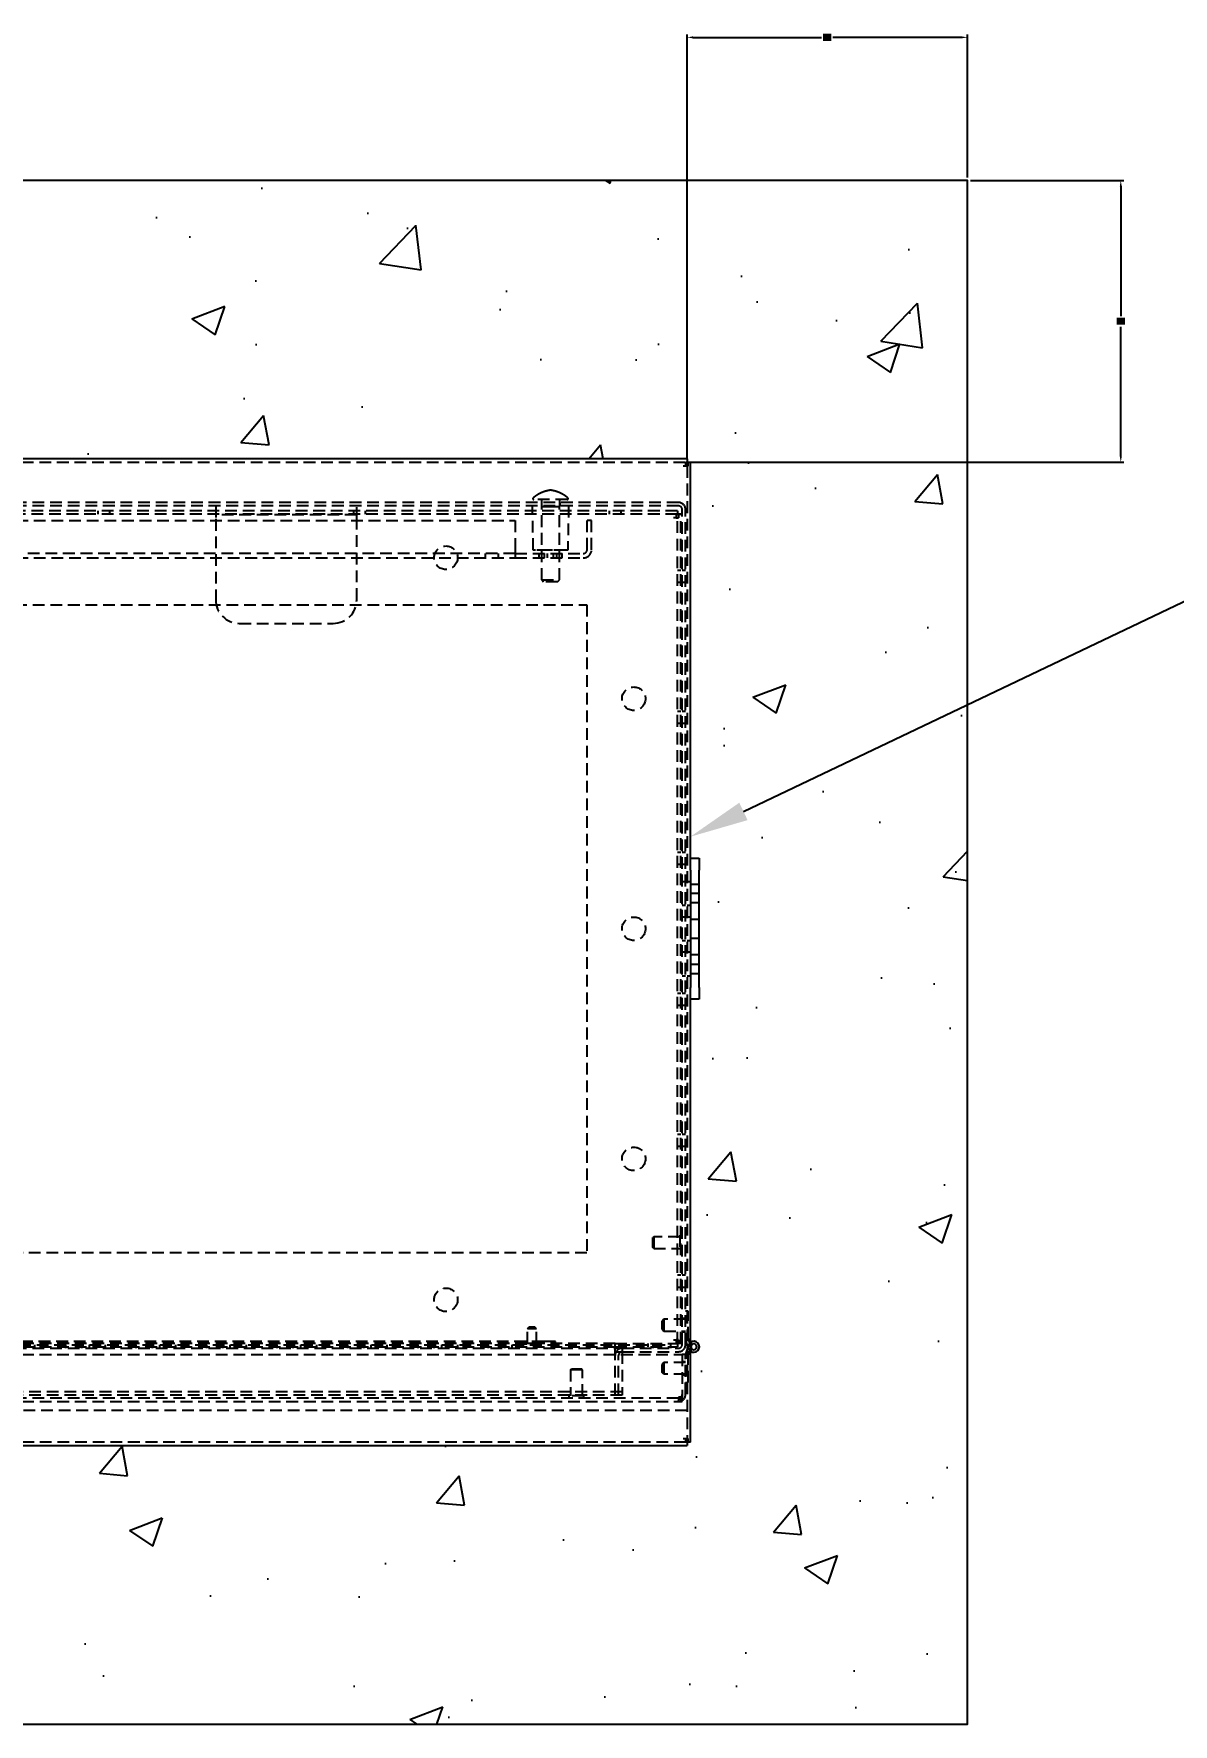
# Model space of a CAD drawing. Header units: feet. Extents: x -208 to 2089, y -974 to 342.
# Drawn here: x 1090.43 to 1114.68, y 208.56 to 244.53 of the extents above; entities that cross this region are included whole.
import ezdxf
from ezdxf import colors
from ezdxf.entities.mleader import LeaderData, LeaderLine
from ezdxf.math import Vec2, Vec3

# ---------------------------------------------------------------- set-up
doc = ezdxf.new("R2010")
doc.units = ezdxf.units.FT
doc.header["$MEASUREMENT"] = 0
doc.linetypes.add('HIDDEN', pattern=[0.375, 0.25, -0.125])
doc.layers.get('Defpoints').update_dxf_attribs({"color": 5})
for name, color, linetype in [('CONC-HATCH', 253, 'Continuous'), ('E-DETL', 7, 'Continuous'), ('E-EQPM-ENCL', 8, 'Continuous'), ('G-ANNO-TEXT', 1, 'Continuous')]:
    doc.layers.add(name, color=color, linetype=linetype)
doc.styles.add('NEI-A', font='arial.ttf', dxfattribs={"height": 0.1})
doc.dimstyles.new('NEI-A', dxfattribs={"dimtxt": 0.1, "dimasz": 0.125, "dimexe": 0.0625, "dimexo": 0.0625, "dimgap": 0.0625, "dimtad": 0, "dimtih": 1, "dimtoh": 1, "dimdec": 4, "dimzin": 3, "dimdsep": 46, "dimlunit": 4, "dimtxsty": 'NEI-A', "dimcen": 0, "dimclrt": 256, "dimadec": 0, "dimazin": 0, "dimtfac": 0.75, "dimtdec": 4, "dimtofl": 0, "dimtmove": 0, "dimatfit": 3, "dimfxl": 1, "dimtfill": 2, "dimtfillclr": 256, "dimfrac": 1, "dimtolj": 1, "dimtzin": 0, "dimarcsym": 0})

# ---------------------------------------------------------------- blocks, each defined once
blk = doc.blocks.new('*D25')
at = {"layer": 'Defpoints', "color": 0, "transparency": 16777216}
for p in [(1110.301, 244.459), (1110.301, 241.416), (1104.332, 235.416)]:
    blk.add_point(p, dxfattribs=at)
at = {"layer": 'G-ANNO-TEXT', "color": 0, "lineweight": -2, "transparency": 16777216}
for p, q in [((1104.332, 235.478), (1104.332, 244.521)), ((1104.457, 244.459), (1107.197, 244.459)), ((1110.176, 244.459), (1107.437, 244.459)), ((1110.301, 241.478), (1110.301, 244.521))]:
    blk.add_line(p, q, dxfattribs=at)
at = {"layer": 'G-ANNO-TEXT', "color": 0, "transparency": 16777216}
for points in [[(1104.457, 244.48), (1104.457, 244.438), (1104.332, 244.459)], [(1110.176, 244.48), (1110.176, 244.438), (1110.301, 244.459)]]:
    blk.add_solid(points, dxfattribs=at)
at = {"layer": 'G-ANNO-TEXT', "transparency": 16777216, "insert": (1107.317, 244.459), "char_height": 0.1, "attachment_point": 5, "style": 'NEI-A', "bg_fill": 1, "box_fill_scale": 1.25, "bg_fill_color": 256, "bg_fill_transparency": 0}
blk.add_mtext('\\A1;6"', dxfattribs=at)
blk = doc.blocks.new('*D27')
at = {"layer": 'Defpoints', "color": 0, "transparency": 16777216}
for p in [(1110.301, 241.416), (1113.565, 241.416), (1104.332, 235.416)]:
    blk.add_point(p, dxfattribs=at)
at = {"layer": 'G-ANNO-TEXT', "color": 0, "lineweight": -2, "transparency": 16777216}
for p, q in [((1110.364, 241.416), (1113.627, 241.416)), ((1113.565, 241.291), (1113.565, 238.529)), ((1113.565, 235.541), (1113.565, 238.302)), ((1104.395, 235.416), (1113.627, 235.416))]:
    blk.add_line(p, q, dxfattribs=at)
at = {"layer": 'G-ANNO-TEXT', "color": 0, "transparency": 16777216}
for points in [[(1113.544, 241.291), (1113.586, 241.291), (1113.565, 241.416)], [(1113.544, 235.541), (1113.586, 235.541), (1113.565, 235.416)]]:
    blk.add_solid(points, dxfattribs=at)
at = {"layer": 'G-ANNO-TEXT', "transparency": 16777216, "insert": (1113.565, 238.416), "char_height": 0.1, "attachment_point": 5, "style": 'NEI-A', "bg_fill": 1, "box_fill_scale": 1.25, "bg_fill_color": 256, "bg_fill_transparency": 0}
blk.add_mtext('\\A1;6"', dxfattribs=at)

msp = doc.modelspace()

# ---------------------------------------------------------------- linework, layer by layer
at = {"layer": 'E-EQPM-ENCL', "linetype": 'Continuous'}
for p, q in [((1104.33236, 235.48793), (1052.26986, 235.48793)), ((1104.33236, 235.33593), (1104.25236, 235.33593)), ((1104.33235, 235.41593), (1104.35607, 235.41593)), ((1104.33236, 235.48793), (1104.33236, 235.33593)), ((1104.33236, 235.33593), (1104.35607, 235.33593)), ((1104.35607, 235.41593), (1104.40436, 235.41593)), ((1104.35607, 235.33593), (1104.35607, 235.41593)), ((1104.40436, 226.98793), (1104.59186, 226.98793)), ((1104.417, 216.61172), (1104.40436, 216.57302)), ((1104.41066, 216.5923), (1104.417, 216.57289)), ((1104.43652, 216.54419), (1104.40436, 216.50744)), ((1052.26986, 214.48793), (1104.33236, 214.48793)), ((1104.25236, 214.63993), (1104.33236, 214.63993)), ((1104.35607, 214.55993), (1104.33235, 214.55993)), ((1104.33236, 214.63993), (1104.33236, 214.48793)), ((1104.35607, 214.63993), (1104.33236, 214.63993)), ((1104.35607, 214.55993), (1104.35607, 214.63993)), ((1104.40436, 214.55993), (1104.35607, 214.55993))]:
    msp.add_line(p, q, dxfattribs=at)
at = {"layer": 'E-EQPM-ENCL', "linetype": 'HIDDEN'}
for p, q in [((1052.29527, 235.41593), (1104.30695, 235.41593)), ((1104.30694, 235.33593), (1104.30694, 235.41593)), ((1104.30695, 235.41593), (1104.33235, 235.41593)), ((1104.14941, 234.55993), (1077.80141, 234.55993)), ((1101.78201, 234.62193), (1101.0708, 234.62193)), ((1101.23091, 234.55993), (1101.23091, 234.48793)), ((1101.23891, 234.46593), (1101.23891, 234.62193)), ((1101.61391, 234.62193), (1101.61391, 234.46593)), ((1101.62191, 234.55993), (1101.62191, 234.48793)), ((1104.12616, 234.38468), (1052.47666, 234.38468)), ((1104.12616, 234.31268), (1052.47666, 234.31268)), ((1104.14941, 234.48793), (1077.80141, 234.48793)), ((1091.78752, 234.38468), (1091.78752, 234.31268)), ((1092.03752, 234.38468), (1092.03752, 234.31268)), ((1094.30141, 234.48793), (1094.30141, 234.21043)), ((1097.30141, 234.30043), (1094.30141, 234.30043)), ((1094.30141, 234.21043), (1094.30141, 232.48793)), ((1097.23196, 234.38468), (1097.23196, 234.31268)), ((1097.30141, 234.21043), (1097.30141, 234.48793)), ((1097.30141, 232.48793), (1097.30141, 234.21043)), ((1097.48197, 234.38468), (1097.48197, 234.31268)), ((1101.05891, 233.54793), (1101.0425, 234.48793)), ((1101.2389, 232.91194), (1101.23891, 234.46593)), ((1101.27891, 234.46593), (1101.23891, 234.46593)), ((1101.42641, 234.46593), (1101.27891, 234.46593)), ((1101.57391, 234.46593), (1101.42641, 234.46593)), ((1101.61391, 234.46593), (1101.57391, 234.46593)), ((1101.6139, 232.91194), (1101.61391, 234.46593)), ((1101.81031, 234.48793), (1101.79391, 233.54793)), ((1102.67641, 234.38468), (1102.67641, 234.31268)), ((1102.9264, 234.38468), (1102.9264, 234.31268)), ((1104.10074, 234.23268), (1104.04616, 234.23268)), ((1104.10074, 234.31268), (1104.10074, 234.23268)), ((1104.10074, 234.23268), (1104.12082, 234.23268)), ((1104.12082, 234.23268), (1104.12616, 234.23268)), ((1104.12616, 234.38468), (1104.12616, 234.31268)), ((1104.19816, 234.31268), (1104.12616, 234.31268)), ((1104.12616, 234.23268), (1104.14987, 234.23268)), ((1104.14987, 234.31268), (1104.14987, 234.23268)), ((1055.92941, 234.17893), (1100.67341, 234.17893)), ((1100.67341, 234.17893), (1100.67341, 233.55593)), ((1102.30141, 234.17893), (1102.20441, 234.17893)), ((1102.20441, 233.55593), (1102.20441, 234.17893)), ((1102.30141, 233.55593), (1102.30141, 234.17893)), ((1100.67341, 233.47593), (1055.92941, 233.47593)), ((1100.0359, 233.47593), (1100.0359, 233.37893)), ((1100.31691, 233.37893), (1100.31691, 233.47593)), ((1100.67341, 233.55593), (1100.67341, 233.37893)), ((1100.67341, 233.47593), (1102.12441, 233.47593)), ((1101.10391, 233.54793), (1101.05891, 233.54793)), ((1101.38141, 233.54793), (1101.10391, 233.54793)), ((1101.1764, 233.47593), (1101.1764, 233.37893)), ((1101.30141, 233.37893), (1101.30141, 233.47593)), ((1101.36141, 233.37893), (1101.36141, 233.47593)), ((1101.47141, 233.54793), (1101.38141, 233.54793)), ((1101.74891, 233.54793), (1101.47141, 233.54793)), ((1101.49141, 233.37893), (1101.49141, 233.47593)), ((1101.55141, 233.47593), (1101.55141, 233.37893)), ((1101.6764, 233.37893), (1101.6764, 233.47593)), ((1101.79391, 233.54793), (1101.74891, 233.54793)), ((1055.92941, 233.37893), (1100.67341, 233.37893)), ((1100.67341, 233.37893), (1102.12441, 233.37893)), ((1101.2389, 232.91194), (1101.6139, 232.91194)), ((1101.2389, 232.91194), (1101.2789, 232.87192)), ((1101.57391, 232.87193), (1101.27891, 232.87193)), ((1101.5739, 232.87192), (1101.6139, 232.91194)), ((1104.19815, 233.11293), (1104.12615, 233.11293)), ((1104.12615, 232.86293), (1104.19815, 232.86293)), ((1054.40466, 232.38468), (1102.19816, 232.38468)), ((1094.80141, 231.98793), (1096.80141, 231.98793)), ((1104.19815, 230.11293), (1104.12615, 230.11293)), ((1104.12615, 229.86294), (1104.19815, 229.86294)), ((1104.19815, 227.11293), (1104.12615, 227.11293)), ((1104.30141, 227.11293), (1104.2294, 227.11293)), ((1104.12615, 226.86294), (1104.19815, 226.86294)), ((1104.2294, 226.86294), (1104.30141, 226.86294)), ((1103.6244, 218.93494), (1103.60441, 218.91493)), ((1103.60441, 218.70493), (1103.60441, 218.91493)), ((1103.6244, 218.93494), (1103.6244, 218.68493)), ((1104.1794, 218.93494), (1103.6244, 218.93494)), ((1104.2294, 218.96619), (1104.1794, 218.96619)), ((1104.17941, 218.96618), (1104.17941, 218.65368)), ((1102.19816, 218.59118), (1054.40466, 218.59118)), ((1103.6244, 218.68493), (1103.60441, 218.70494)), ((1103.6244, 218.68493), (1104.1794, 218.68493)), ((1104.2294, 218.65368), (1104.1794, 218.65368)), ((1104.19815, 218.11294), (1104.12615, 218.11294)), ((1104.30141, 218.11294), (1104.2294, 218.11294)), ((1104.12615, 217.86293), (1104.19815, 217.86293)), ((1104.2294, 217.86293), (1104.30141, 217.86293)), ((1104.35641, 217.3523), (1104.30141, 217.3523)), ((1104.35641, 216.76752), (1104.35641, 217.3523)), ((1100.93558, 216.97694), (1100.96557, 217.00693)), ((1100.93558, 216.66193), (1100.93558, 216.97694)), ((1101.12557, 216.97694), (1100.93558, 216.97694)), ((1101.09557, 217.00693), (1100.96557, 217.00693)), ((1101.12557, 216.97694), (1101.09557, 217.00693)), ((1101.12557, 216.66193), (1101.12557, 216.97694)), ((1103.8414, 217.1773), (1103.8014, 217.1373)), ((1103.8014, 216.9673), (1103.8414, 216.9273)), ((1103.80141, 216.9673), (1103.80141, 217.1373)), ((1103.8414, 217.1773), (1103.8414, 216.9273)), ((1104.30141, 217.1773), (1103.8414, 217.1773)), ((1104.30141, 217.1928), (1104.2294, 217.1928)), ((1052.61391, 216.63193), (1103.98891, 216.63193)), ((1102.80173, 216.66318), (1053.80141, 216.66318)), ((1053.80142, 216.59118), (1102.80172, 216.59118)), ((1101.28057, 216.70393), (1079.28057, 216.70393)), ((1090.45157, 216.55993), (1090.45157, 216.63193)), ((1090.60957, 216.55993), (1090.60957, 216.63193)), ((1090.95157, 216.55993), (1090.95157, 216.63193)), ((1091.10957, 216.55993), (1091.10957, 216.63193)), ((1091.45157, 216.55993), (1091.45157, 216.63193)), ((1091.60957, 216.55993), (1091.60957, 216.63193)), ((1091.95157, 216.55993), (1091.95157, 216.63193)), ((1092.10957, 216.55993), (1092.10957, 216.63193)), ((1092.45157, 216.55993), (1092.45157, 216.63193)), ((1092.60957, 216.55993), (1092.60957, 216.63193)), ((1092.95157, 216.55993), (1092.95157, 216.63193)), ((1093.10957, 216.55993), (1093.10957, 216.63193)), ((1093.45157, 216.55993), (1093.45157, 216.63193)), ((1093.60957, 216.55993), (1093.60957, 216.63193)), ((1093.95157, 216.55993), (1093.95157, 216.63193)), ((1094.10957, 216.55993), (1094.10957, 216.63193)), ((1094.45157, 216.55993), (1094.45157, 216.63193)), ((1094.60957, 216.55993), (1094.60957, 216.63193)), ((1094.95157, 216.55993), (1094.95157, 216.63193)), ((1095.10957, 216.55993), (1095.10957, 216.63193)), ((1095.45157, 216.55993), (1095.45157, 216.63193)), ((1095.60957, 216.55993), (1095.60957, 216.63193)), ((1095.95157, 216.55993), (1095.95157, 216.63193)), ((1096.10957, 216.55993), (1096.10957, 216.63193)), ((1096.45157, 216.55993), (1096.45157, 216.63193)), ((1096.60957, 216.55993), (1096.60957, 216.63193)), ((1096.95157, 216.55993), (1096.95157, 216.63193)), ((1097.10957, 216.55993), (1097.10957, 216.63193)), ((1097.45157, 216.55993), (1097.45157, 216.63193)), ((1097.60957, 216.55993), (1097.60957, 216.63193)), ((1097.95157, 216.55993), (1097.95157, 216.63193)), ((1098.10957, 216.55993), (1098.10957, 216.63193)), ((1098.45157, 216.55993), (1098.45157, 216.63193)), ((1098.60957, 216.55993), (1098.60957, 216.63193)), ((1098.95157, 216.55993), (1098.95157, 216.63193)), ((1099.10957, 216.55993), (1099.10957, 216.63193)), ((1099.45157, 216.55993), (1099.45157, 216.63193)), ((1099.60957, 216.55993), (1099.60957, 216.63193)), ((1099.95157, 216.55993), (1099.95157, 216.63193)), ((1100.10957, 216.55993), (1100.10957, 216.63193)), ((1100.45157, 216.55993), (1100.45157, 216.63193)), ((1100.60957, 216.55993), (1100.60957, 216.63193)), ((1100.88057, 216.70394), (1100.88057, 216.63193)), ((1101.15557, 216.66193), (1100.90557, 216.66193)), ((1100.90557, 216.63193), (1100.90557, 216.66193)), ((1101.15557, 216.63193), (1101.15557, 216.66193)), ((1101.18058, 216.70394), (1101.18058, 216.63193)), ((1101.53057, 216.70393), (1101.28057, 216.70393)), ((1101.53057, 216.63193), (1101.53057, 216.70393)), ((1102.80169, 216.51118), (1102.80171, 216.59118)), ((1102.80173, 216.59118), (1102.80172, 216.59118)), ((1102.80173, 216.59118), (1102.80173, 216.66318)), ((1102.80173, 216.66318), (1104.12648, 216.66318)), ((1102.80173, 216.59118), (1104.12648, 216.59118)), ((1102.95341, 216.63193), (1102.95341, 216.55993)), ((1103.3639, 216.63193), (1103.3639, 216.55993)), ((1103.50149, 216.59118), (1103.50149, 216.66318)), ((1103.61391, 216.55993), (1103.61391, 216.63193)), ((1103.75148, 216.59118), (1103.75148, 216.66318)), ((1103.8414, 216.9273), (1104.30141, 216.9273)), ((1103.98891, 216.55993), (1103.98891, 216.63193)), ((1104.04616, 216.74318), (1104.10074, 216.74318)), ((1104.12082, 216.74318), (1104.10074, 216.74318)), ((1104.10074, 216.74318), (1104.10083, 216.66318)), ((1104.12616, 216.74318), (1104.12082, 216.74318)), ((1104.12616, 216.74318), (1104.12631, 216.74318)), ((1104.14987, 216.74318), (1104.12631, 216.74318)), ((1104.12648, 216.66318), (1104.12648, 216.59118)), ((1104.19816, 216.66318), (1104.12648, 216.66318)), ((1104.14987, 216.74318), (1104.15004, 216.66318)), ((1104.2294, 216.9118), (1104.30141, 216.9118)), ((1104.36472, 216.6288), (1104.3014, 216.43506)), ((1104.30141, 216.74954), (1104.35641, 216.76752)), ((1104.36472, 216.5558), (1104.30141, 216.74954)), ((1104.40436, 216.57302), (1104.3564, 216.4263)), ((1104.35641, 216.76752), (1104.35641, 216.7583)), ((1104.35641, 216.7583), (1104.41066, 216.5923)), ((1104.43652, 216.64042), (1104.40029, 216.68181)), ((1053.64941, 216.55993), (1102.95341, 216.55993)), ((1078.5514, 216.42776), (1104.22937, 216.42731)), ((1102.80141, 216.51118), (1102.80141, 216.51118)), ((1102.80141, 216.48793), (1102.82416, 216.48793)), ((1102.80141, 215.55993), (1102.80141, 216.40793)), ((1102.80168, 216.40793), (1102.80169, 216.51118)), ((1102.82416, 216.48793), (1102.95341, 216.48793)), ((1102.87341, 215.55993), (1102.87341, 216.40793)), ((1102.95341, 216.55993), (1104.14941, 216.55993)), ((1102.95341, 216.55993), (1102.95341, 216.48793)), ((1102.95341, 216.48793), (1102.95341, 216.47993)), ((1102.95341, 216.48793), (1104.14941, 216.48793)), ((1102.95341, 216.47993), (1102.95341, 215.71193)), ((1103.8414, 216.25732), (1103.8014, 216.21732)), ((1103.8014, 216.04731), (1103.8014, 216.21731)), ((1103.8414, 216.25732), (1103.84139, 216.00731)), ((1104.30141, 216.2573), (1103.8414, 216.25732)), ((1104.22937, 216.42731), (1104.22936, 215.57931)), ((1104.2294, 216.42731), (1104.22937, 216.42731)), ((1104.2294, 216.42731), (1104.2294, 216.42731)), ((1104.3014, 216.42731), (1104.2294, 216.42731)), ((1104.30141, 216.2728), (1104.2294, 216.2728)), ((1104.30139, 215.57931), (1104.3014, 216.42731)), ((1104.3014, 216.43506), (1104.3564, 216.41709)), ((1104.3014, 216.43506), (1104.3014, 216.42731)), ((1104.35639, 215.8323), (1104.3564, 216.4263)), ((1104.40436, 216.50744), (1104.40028, 216.50279)), ((1101.85439, 216.10435), (1101.85438, 215.54935)), ((1101.85439, 216.10435), (1101.8744, 216.12435)), ((1102.1044, 216.10434), (1101.85439, 216.10435)), ((1101.8744, 216.12435), (1102.0844, 216.12434)), ((1102.1044, 216.10434), (1102.0844, 216.12435)), ((1102.10439, 215.54934), (1102.1044, 216.10434)), ((1103.84139, 216.00731), (1103.80139, 216.04731)), ((1104.30139, 216.00731), (1103.84139, 216.00731)), ((1104.22939, 215.99181), (1104.30139, 215.99181)), ((1102.95341, 215.63193), (1053.64941, 215.63193)), ((1102.95341, 215.55993), (1053.64941, 215.55993)), ((1104.14939, 215.49931), (1078.55239, 215.49976)), ((1101.82313, 215.49935), (1101.82314, 215.54935)), ((1102.13564, 215.54934), (1101.82314, 215.54935)), ((1102.13564, 215.49934), (1102.13564, 215.54934)), ((1102.95341, 215.71193), (1102.95341, 215.63193)), ((1102.95341, 215.63193), (1102.95341, 215.55993)), ((1104.14939, 215.52082), (1104.14939, 215.49931)), ((1104.22936, 215.52082), (1104.14939, 215.52082)), ((1104.14939, 215.4936), (1104.14939, 215.49931)), ((1104.14939, 215.49931), (1104.22405, 215.49931)), ((1104.14939, 215.4936), (1104.14939, 215.46819)), ((1104.20397, 215.52082), (1104.22406, 215.49931)), ((1104.22405, 215.49931), (1104.22939, 215.49931)), ((1104.22406, 215.49931), (1104.22939, 215.4936)), ((1104.22936, 215.57931), (1104.22936, 215.46819)), ((1104.22939, 215.4936), (1104.2531, 215.46819)), ((1104.30139, 215.83231), (1104.35639, 215.8323)), ((1104.33236, 215.23793), (1052.26986, 215.23793)), ((1078.55239, 215.42776), (1104.14939, 215.42731)), ((1104.22936, 215.46819), (1104.14938, 215.46819)), ((1104.14938, 215.42731), (1104.22939, 215.42731)), ((1104.14939, 215.46819), (1104.14939, 215.45006)), ((1104.14939, 215.42731), (1104.14939, 215.45006)), ((1104.22939, 215.45006), (1104.22939, 215.46819)), ((1104.22939, 215.42731), (1104.22939, 215.45006)), ((1104.30695, 214.55993), (1052.29527, 214.55993)), ((1104.30694, 214.55993), (1104.30694, 214.63993)), ((1104.33235, 214.55993), (1104.30695, 214.55993))]:
    msp.add_line(p, q, dxfattribs=at)
for points in [[(1101.05773, 234.65708), (1101.05725, 234.65666, 0.00866534), (1101.05679, 234.65621, 0.00809159), (1101.05632, 234.65574, 0.00797063), (1101.05587, 234.65525, 0.00837753), (1101.05542, 234.65473, 0.00857406), (1101.05498, 234.65418, 0.00873782), (1101.05455, 234.65361, 0.00885548), (1101.05414, 234.65301, 0.00907924), (1101.05374, 234.65238, 0.00921483), (1101.05336, 234.65173, 0.00942029), (1101.05299, 234.65105, 0.00954791), (1101.05265, 234.65035, 0.00975125), (1101.05233, 234.64962, 0.00987516), (1101.05204, 234.64887, 0.01006876), (1101.05177, 234.64809, 0.01018561), (1101.05153, 234.64729, 0.01036746), (1101.05132, 234.64648, 0.01047566), (1101.05114, 234.64564, 0.0106422), (1101.051, 234.64479, 0.01073966), (1101.0509, 234.64392, 0.01088767), (1101.05083, 234.64304, 0.0109725), (1101.0508, 234.64214, 0.0110988), (1101.05081, 234.64124, 0.0111692), (1101.05086, 234.64034, 0.01127087), (1101.05095, 234.63943, 0.01132533), (1101.05109, 234.63853, 0.01140005), (1101.05127, 234.63762, 0.01143711), (1101.05149, 234.63673, 0.01148259), (1101.05175, 234.63584, 0.01150199), (1101.05205, 234.63496, 0.01151845), (1101.05239, 234.6341, 0.01151871), (1101.05278, 234.63326, 0.01150282), (1101.0532, 234.63244, 0.01148372), (1101.05365, 234.63164, 0.01143826), (1101.05414, 234.63086, 0.01140132), (1101.05466, 234.63011, 0.01132681), (1101.05521, 234.62939, 0.01127238), (1101.05579, 234.62871, 0.01117053), (1101.0564, 234.62805, 0.01110054), (1101.05703, 234.62743, 0.01097521), (1101.05767, 234.62684, 0.01088917), (1101.05834, 234.62628, 0.01073786), (1101.05902, 234.62577, 0.01064496), (1101.05971, 234.62528, 0.01049024), (1101.06041, 234.62484, 0.01036568), (1101.06112, 234.62442, 0.01014231), (1101.06184, 234.62405, 0.01008329), (1101.06256, 234.62371, 0.01003105), (1101.06328, 234.6234, 0.00970698), (1101.06399, 234.62312, 0.00903532), (1101.06471, 234.62288, 0.00958455), (1101.06542, 234.62266, 0.0108135), (1101.06615, 234.62248, 0.00855032), (1101.06682, 234.62233, 0.00386438), (1101.06743, 234.6222, 0.0109166), (1101.06819, 234.6221, 0.01802952), (1101.06933, 234.62201, 0.00932624), (1101.07079, 234.62193, 0.00522265)], [(1101.42641, 234.82193), (1101.41312, 234.82007, 0.00479531), (1101.39983, 234.81796, 0.00475666), (1101.38654, 234.81557, 0.004745), (1101.37327, 234.81294, 0.00477674), (1101.36002, 234.81003, 0.00479245), (1101.34681, 234.80687, 0.00480153), (1101.33362, 234.80344, 0.00480783), (1101.32049, 234.79976, 0.00482039), (1101.3074, 234.79581, 0.00482789), (1101.29437, 234.7916, 0.00483754), (1101.28142, 234.78714, 0.00484186), (1101.26854, 234.78242, 0.00484666), (1101.25574, 234.77744, 0.00485401), (1101.24303, 234.77221, 0.00486727), (1101.23042, 234.76673, 0.00485808), (1101.21792, 234.761, 0.00483191), (1101.20553, 234.75504, 0.00487364), (1101.19325, 234.74882, 0.00497009), (1101.18109, 234.74235, 0.00483243), (1101.1691, 234.73569, 0.00451826), (1101.15731, 234.72885, 0.00497222), (1101.14551, 234.72164, 0.0059032), (1101.13361, 234.71401, 0.00450248), (1101.12253, 234.70672, 0.0016005), (1101.11258, 234.70001, 0.00629409), (1101.10021, 234.69095, 0.01080148), (1101.08168, 234.67643, 0.005312), (1101.05773, 234.65708, 0.00282616)], [(1101.79508, 234.65708), (1101.78474, 234.66582, 0.00484197), (1101.77421, 234.67439, 0.00481342), (1101.76349, 234.68276, 0.00480314), (1101.7526, 234.69095, 0.00482654), (1101.74152, 234.69893, 0.00483773), (1101.73028, 234.70672, 0.00484281), (1101.71887, 234.71429, 0.00484591), (1101.7073, 234.72164, 0.00485324), (1101.69558, 234.72878, 0.00485712), (1101.68371, 234.73569, 0.0048617), (1101.6717, 234.74237, 0.00486244), (1101.65956, 234.74882, 0.00486208), (1101.64728, 234.75503, 0.00486572), (1101.63489, 234.761, 0.00487364), (1101.62239, 234.76673, 0.00486095), (1101.60978, 234.77221, 0.00482997), (1101.59708, 234.77744, 0.00486741), (1101.58428, 234.78242, 0.00495725), (1101.57137, 234.78714, 0.00481793), (1101.55844, 234.7916, 0.00450301), (1101.54552, 234.79579, 0.00494682), (1101.53233, 234.79976, 0.00585979), (1101.51877, 234.80351, 0.00447491), (1101.50601, 234.80687, 0.00160822), (1101.49444, 234.80978, 0.00623211), (1101.47954, 234.81294, 0.01067668), (1101.45655, 234.81703, 0.00525898), (1101.42641, 234.82193, 0.00280313)], [(1101.78201, 234.62193), (1101.78264, 234.62194, 0.00866068), (1101.78329, 234.62197, 0.00808746), (1101.78394, 234.62202, 0.00796681), (1101.78461, 234.6221, 0.00837377), (1101.78529, 234.6222, 0.00857052), (1101.78598, 234.62233, 0.00873454), (1101.78668, 234.62248, 0.00885253), (1101.78738, 234.62266, 0.00907659), (1101.7881, 234.62288, 0.00921257), (1101.78881, 234.62312, 0.00941842), (1101.78953, 234.6234, 0.0095465), (1101.79025, 234.62371, 0.0097503), (1101.79097, 234.62405, 0.00987473), (1101.79169, 234.62442, 0.01006886), (1101.7924, 234.62484, 0.01018628), (1101.7931, 234.62528, 0.01036871), (1101.79379, 234.62577, 0.0104775), (1101.79447, 234.62628, 0.01064464), (1101.79514, 234.62684, 0.01074272), (1101.79578, 234.62743, 0.01089132), (1101.79641, 234.62805, 0.01097675), (1101.79702, 234.62871, 0.0111036), (1101.7976, 234.62939, 0.01117455), (1101.79815, 234.63011, 0.01127674), (1101.79867, 234.63086, 0.01133162), (1101.79916, 234.63164, 0.01140667), (1101.79962, 234.63244, 0.01144419), (1101.80004, 234.63326, 0.0114903), (1101.80042, 234.6341, 0.01150943), (1101.80076, 234.63496, 0.01152456), (1101.80106, 234.63584, 0.01152451), (1101.80132, 234.63673, 0.01150929), (1101.80154, 234.63762, 0.01149037), (1101.80172, 234.63853, 0.01144463), (1101.80186, 234.63943, 0.01140748), (1101.80195, 234.64034, 0.01133278), (1101.802, 234.64124, 0.01127809), (1101.80201, 234.64214, 0.01117591), (1101.80198, 234.64304, 0.01110555), (1101.80191, 234.64392, 0.01097982), (1101.80181, 234.64479, 0.01089336), (1101.80167, 234.64564, 0.01074159), (1101.80149, 234.64648, 0.01064822), (1101.80128, 234.64729, 0.01049303), (1101.80104, 234.64809, 0.01036798), (1101.80077, 234.64887, 0.01014412), (1101.80048, 234.64962, 0.01008464), (1101.80016, 234.65035, 0.01003195), (1101.79981, 234.65105, 0.0097074), (1101.79945, 234.65173, 0.00903534), (1101.79907, 234.65238, 0.00958416), (1101.79867, 234.65301, 0.01081257), (1101.79824, 234.65362, 0.00854919), (1101.79782, 234.65418, 0.00386377), (1101.79744, 234.65467, 0.0109146), (1101.79694, 234.65525, 0.01802503), (1101.79614, 234.65606, 0.00932339), (1101.79508, 234.65708, 0.00522092)], [(1104.12648, 216.66318), (1104.12647, 216.66321, -0.12293585), (1104.12647, 216.66329, -0.01256351), (1104.12646, 216.66343, -0.00436222), (1104.12646, 216.66363, -0.00223257), (1104.12645, 216.66387, -0.00133184), (1104.12644, 216.66417, -0.00089643), (1104.12644, 216.66453, -0.00063603), (1104.12643, 216.66493, -0.00047821), (1104.12643, 216.66539, -0.00036919), (1104.12642, 216.6659, -0.00029528), (1104.12642, 216.66646, -0.00023973), (1104.12641, 216.66708, -0.00019924), (1104.12641, 216.66774, -0.00016718), (1104.1264, 216.66845, -0.00014262), (1104.1264, 216.66922, -0.00012247), (1104.12639, 216.67003, -0.00010645), (1104.12639, 216.67089, -0.00009296), (1104.12638, 216.6718, -0.00008192), (1104.12637, 216.67275, -0.00007245), (1104.12637, 216.67376, -0.00006451), (1104.12636, 216.67481, -0.00005761), (1104.12636, 216.67591, -0.0000517), (1104.12635, 216.67705, -0.00004652), (1104.12635, 216.67824, -0.00004199), (1104.12634, 216.67948, -0.00003799), (1104.12634, 216.68076, -0.00003444), (1104.12633, 216.68208, -0.00003129), (1104.12633, 216.68345, -0.00002845), (1104.12632, 216.68486, -0.00002592), (1104.12632, 216.68632, -0.00002361), (1104.12631, 216.68781, -0.00002154), (1104.12631, 216.68935, -0.00001963), (1104.1263, 216.69093, -0.00001792), (1104.1263, 216.69255, -0.00001628), (1104.12629, 216.69422, -0.00001489), (1104.12629, 216.69592, -0.00001367), (1104.12628, 216.69766, -0.0000124), (1104.12628, 216.69943, -0.00001099), (1104.12627, 216.70122, -0.00000963), (1104.12627, 216.70304, -0.00000798), (1104.12626, 216.70489, -0.0000066), (1104.12626, 216.70676, -0.00000521), (1104.12625, 216.70865, -0.000004), (1104.12625, 216.71056, -0.00000267), (1104.12624, 216.71249, -0.00000155), (1104.12623, 216.71444, -0.00000038), (1104.12623, 216.71641, 0.00000074), (1104.12622, 216.7184, 0.00000208), (1104.12622, 216.7204, 0.00000285), (1104.12621, 216.72242, 0.00000333), (1104.12621, 216.72443, 0.00000519), (1104.1262, 216.72649, 0.00000836), (1104.12619, 216.72861, 0.00000633), (1104.12619, 216.73061, 0.00000034), (1104.12618, 216.73243, 0.00001232), (1104.12618, 216.73478, 0.00002558), (1104.12616, 216.73841, 0.00001267), (1104.12615, 216.74318, 0.00000642)]]:
    msp.add_lwpolyline(points, format="xyb", dxfattribs=at)
for centre in [(1099.19816, 233.38468), (1103.19816, 230.38468), (1099.19816, 217.59118)]:
    msp.add_circle(centre, 0.25, dxfattribs=at)
for centre, radius, start, end in [((1102.12441, 233.55593), 0.177, 270, 0), ((1102.12441, 233.55593), 0.08, 270, 0), ((1094.80141, 232.48793), 0.5, 180, 270), ((1096.80141, 232.48793), 0.5, 270, 0), ((1104.14941, 216.63993), 0.152, 270, 0), ((1104.14941, 216.63993), 0.08, 270, 0), ((1104.47641, 216.5923), 0.1175, 128.3546, 161.90205), ((1102.95341, 216.40793), 0.152, 90, 180), ((1102.95341, 216.40793), 0.08, 90, 180), ((1104.47641, 216.5923), 0.1175, 198.09695, 229.6204), ((1104.47641, 216.5923), 0.1175, 229.6204, 231.79016), ((1104.14939, 215.57931), 0.152, 269.999, 359.999), ((1104.14939, 215.57931), 0.08, 269.999, 359.999)]:
    msp.add_arc(centre, radius, start, end, dxfattribs=at)
at = {"layer": 'E-EQPM-ENCL', "linetype": 'Continuous'}
for radius, start, end in [(0.1175, 231.79016, 128.3546), (0.0625, 230.33917, 161.90205), (0.0625, 198.09695, 230.33917)]:
    msp.add_arc((1104.47641, 216.5923), radius, start, end, dxfattribs=at)

# ---------------------------------------------------------------- dimensions: what is measured, and where the dimension line sits
at = {"layer": 'G-ANNO-TEXT'}
dim = msp.add_linear_dim(base=(1110.30141, 244.45894), p1=(1104.33235, 235.41593), p2=(1110.30141, 241.41593), dimstyle='NEI-A', dxfattribs=at)
dim.commit()
dim.dimension.update_dxf_attribs({"geometry": '*D25', "text_midpoint": (1107.31688, 244.45894), "dimtype": 160})
dim = msp.add_linear_dim(base=(1113.56482, 241.41593), p1=(1104.33235, 235.41593), p2=(1110.30141, 241.41593), angle=90, dimstyle='NEI-A', dxfattribs=at)
dim.commit()
dim.dimension.update_dxf_attribs({"geometry": '*D27', "text_midpoint": (1113.56482, 238.41593)})

# ---------------------------------------------------------------- leaders
ml = msp.add_multileader_mtext('Standard', dxfattribs=at)
ml.set_content('PATCH PANEL ENCLOSURE', color=256, style='NEI-A')
ml.set_leader_properties()
ml.build(insert=Vec2(0, 0))
ml.multileader.update_dxf_attribs({"dogleg_length": 0.0625, "arrow_head_size": 1.25, "scale": 10})
ctx = ml.context
ctx.base_point, ctx.scale, ctx.char_height, ctx.arrow_head_size, ctx.landing_gap_size, ctx.plane_origin = Vec3(1117.3852, 233.33864), 10, 1, 1.25, 0.625, Vec3(1098.12707, 298.24805)
notes = []
notes.append((ctx, [(0, (1, 1, 0), (1116.7602, 233.33864), (1, 0), 0.625, [(0, [(1104.40436, 227.44765)], 0, [])])]))
ctx.mtext.insert, ctx.mtext.defined_height, ctx.mtext.flow_direction = Vec3(1118.0102, 233.84716), 0.50853, 5
ctx.mtext.has_bg_fill, ctx.mtext.bg_color, ctx.mtext.bg_scale_factor, ctx.mtext.bg_transparency, ctx.mtext.use_window_bg_color = 1, -1073741824, 1.5, 0, 1
ml = msp.add_multileader_mtext('Standard', dxfattribs=at)
ml.set_content('FIBER OPTIC CABLES', color=256, style='NEI-A')
ml.set_leader_properties()
ml.build(insert=Vec2(0, 0))
ml.multileader.update_dxf_attribs({"dogleg_length": 0.0625, "arrow_head_size": 1.25, "scale": 10})
ctx = ml.context
ctx.base_point, ctx.scale, ctx.char_height, ctx.arrow_head_size, ctx.landing_gap_size, ctx.plane_origin = Vec3(1070.43425, 221.64823), 10, 1, 1.25, 0.625, Vec3(1055.46494, 206.20723)
ctx.text_align_type = 1
notes.append((ctx, [(1, (1, 1, 0), (1069.80925, 221.64823), (1, 0), 0.625, [(3, [(1087.71804, 226.64255), (1088.57507, 225.27674)], 0, []), (1, [(1068.43689, 226.40519), (1067.39602, 225.13423)], 0, [])])]))
ctx.mtext.insert, ctx.mtext.width, ctx.mtext.alignment, ctx.mtext.flow_direction = Vec3(1078.30141, 222.15676), 23.89675, 2, 5
ctx.mtext.has_bg_fill, ctx.mtext.bg_color, ctx.mtext.bg_scale_factor, ctx.mtext.bg_transparency, ctx.mtext.use_window_bg_color = 1, -1073741824, 1.5, 0, 1
for ctx, leaders in notes:
    for number, flags, end, landing, length, lines in leaders:
        leader = LeaderData()
        leader.index, (leader.has_last_leader_line, leader.has_dogleg_vector, leader.attachment_direction) = number, flags
        leader.last_leader_point, leader.dogleg_vector, leader.dogleg_length = Vec3(end), Vec3(landing), length
        for number, points, colour, breaks in lines:
            line = LeaderLine()
            line.index, line.vertices, line.color, line.breaks = number, Vec3.list(points), colors.encode_raw_color(colour), breaks
            leader.lines.append(line)
        ctx.leaders.append(leader)

# ---------------------------------------------------------------- next in the draw order: hatches: boundary and pattern name
at = {"layer": 'CONC-HATCH'}
h = msp.add_hatch(dxfattribs=at)
h.set_pattern_fill('AR-CONC', color=256)
h.set_pattern_definition([(50, (1053.63, 76.627), (7.1726, -0.62752), [0.75, -8.25]), (355, (1053.63, 76.627), (-1.3875, 7.52192), [0.6, -6.6]), (100.4514, (1054.228, 76.5745), (5.7851, 6.8944), [0.6374, -7.01142]), (46.184, (1053.63, 78.627), (10.6724, -1.6552), [1.125, -12.375]), (96.6356, (1054.52, 78.489), (9.3466, 9.7412), [0.9561, -10.51714]), (351.184, (1053.63, 78.627), (9.3466, 9.7412), [0.9, -9.9]), (21, (1054.63, 78.127), (5.96907, -4.02619), [0.75, -8.25]), (326, (1054.63, 78.127), (2.43315, 7.2515), [0.6, -6.6]), (71.4514, (1055.1276, 77.791), (8.40222, 3.2253), [0.6374, -7.01142]), (37.5, (1053.6301, 76.6268), (0.1216, 3.32894), [0, -6.52, 0, -6.7, 0, -6.625]), (7.5, (1053.63, 76.627), (2.630695, 3.94412), [0, -3.82, 0, -6.37, 0, -2.525]), (327.5, (1051.4, 76.6268), (5.338224, -0.22555), [0, -2.5, 0, -7.8, 0, -10.35]), (317.5, (1050.4, 76.627), (5.83186, 1.00105), [0, -3.25, 0, -5.18, 0, -7.35])])
h.paths.add_polyline_path([(1110.30141, 241.41593), (1091.24978, 241.41593), (1091.24978, 235.48793), (1104.33236, 235.48793), (1104.33236, 235.41593), (1104.35607, 235.41593), (1104.40436, 235.41593), (1104.40436, 226.98793), (1104.59186, 226.98793), (1104.59186, 226.73793), (1104.59186, 224.23793), (1104.59186, 223.98793), (1104.40436, 223.98793), (1104.40436, 216.68512, -2.04207298), (1104.40436, 216.49948), (1104.40436, 214.55993), (1104.33236, 214.48793), (1091.24978, 214.48793), (1091.24978, 208.55993), (1110.30141, 208.55993)])
h.paths.add_polyline_path([(1104.417, 216.61172, 0.30781747), (1104.43652, 216.54419, 3.24867847)], flags=17)
h.paths.add_polyline_path([(1089.24978, 241.41593), (1067.35303, 241.41593), (1067.35303, 235.48793), (1089.24978, 235.48793)])
h.paths.add_polyline_path([(1065.35303, 241.41593), (1046.30141, 241.41593), (1046.30141, 208.55993), (1065.35303, 208.55993), (1065.35303, 214.48793), (1052.26986, 214.48793), (1052.26986, 214.55993), (1052.24615, 214.55993), (1052.19786, 214.55993), (1052.19786, 216.49903, -2.02573247), (1052.19786, 216.68558), (1052.19786, 223.98793), (1052.01036, 223.98793), (1052.01036, 224.23793), (1052.01036, 226.73793), (1052.01036, 226.98793), (1052.19786, 226.98793), (1052.19786, 235.41593), (1052.26986, 235.48793), (1065.35303, 235.48793)])
h.paths.add_polyline_path([(1052.18581, 216.57289, 0.30781744), (1052.1663, 216.64042, 3.24867882)], flags=17)
h.paths.add_polyline_path([(1089.24978, 214.48793), (1081.70137, 214.48793), (1081.70137, 214.36645, -0.20151379), (1081.55136, 214.00938), (1081.55135, 213.50745), (1080.55135, 213.50747), (1080.55136, 214.0094, -0.20151172), (1080.40137, 214.36647), (1080.40137, 214.48793), (1067.35303, 214.48793), (1067.35303, 208.55993), (1089.24978, 208.55993)])

# ---------------------------------------------------------------- next in the draw order: linework, layer by layer
at = {"layer": 'E-DETL'}
msp.add_lwpolyline([(1046.30141, 208.55993), (1110.30141, 208.55993), (1110.30141, 241.41593), (1046.30141, 241.41593)], close=True, dxfattribs=at)
at = {"layer": 'E-EQPM-ENCL', "linetype": 'HIDDEN'}
for p, q in [((1104.33236, 235.33593), (1104.33236, 214.63993)), ((1104.12616, 216.66318), (1104.12616, 234.31268)), ((1104.19816, 216.66318), (1104.19816, 234.31268)), ((1104.22941, 216.63993), (1104.22941, 234.40793)), ((1104.30141, 216.63993), (1104.30141, 234.40793)), ((1104.30141, 233.11293), (1104.2294, 233.11293)), ((1104.2294, 232.86293), (1104.30141, 232.86293)), ((1102.19816, 232.38468), (1102.19816, 218.59118)), ((1104.30141, 230.11293), (1104.2294, 230.11293)), ((1104.2294, 229.86294), (1104.30141, 229.86294)), ((1104.30141, 226.48794), (1104.2294, 226.48794)), ((1104.40436, 226.48794), (1104.33235, 226.48794)), ((1104.40436, 226.43693), (1104.59186, 226.43693)), ((1104.2294, 225.98794), (1104.30141, 225.98794)), ((1104.33235, 225.98794), (1104.40436, 225.98794)), ((1104.59186, 226.23793), (1104.40436, 226.23793)), ((1104.59186, 226.03893), (1104.40436, 226.03893)), ((1104.30141, 225.73793), (1104.2294, 225.73793)), ((1104.40436, 225.73793), (1104.33235, 225.73793)), ((1104.59186, 225.68693), (1104.40436, 225.68693)), ((1104.2294, 225.23794), (1104.30141, 225.23794)), ((1104.33235, 225.23794), (1104.40436, 225.23794)), ((1104.40436, 225.28893), (1104.59186, 225.28893)), ((1104.30141, 224.98793), (1104.2294, 224.98793)), ((1104.40436, 224.98793), (1104.33235, 224.98793)), ((1104.59186, 224.93693), (1104.40436, 224.93693)), ((1104.2294, 224.48793), (1104.30141, 224.48793)), ((1104.33235, 224.48793), (1104.40436, 224.48793)), ((1104.40436, 224.73794), (1104.59186, 224.73794)), ((1104.40436, 224.53893), (1104.59186, 224.53893)), ((1104.19815, 224.11293), (1104.12615, 224.11293)), ((1104.12615, 223.86294), (1104.19815, 223.86294)), ((1104.30141, 224.11293), (1104.2294, 224.11293)), ((1104.2294, 223.86294), (1104.30141, 223.86294)), ((1104.19815, 221.11293), (1104.12615, 221.11293)), ((1104.30141, 221.11293), (1104.2294, 221.11293)), ((1104.12615, 220.86293), (1104.19815, 220.86293)), ((1104.2294, 220.86293), (1104.30141, 220.86293))]:
    msp.add_line(p, q, dxfattribs=at)
at = {"layer": 'E-EQPM-ENCL', "linetype": 'Continuous'}
for p, q in [((1104.40436, 226.98793), (1104.40436, 235.41593)), ((1104.40436, 226.73793), (1104.40436, 226.98793)), ((1104.40436, 226.73793), (1104.40436, 224.23793)), ((1104.59186, 226.98793), (1104.59186, 226.73793)), ((1104.59186, 224.23793), (1104.59186, 226.73793)), ((1104.40436, 223.98793), (1104.40436, 224.23793)), ((1104.59186, 224.23793), (1104.59186, 223.98793)), ((1104.59186, 223.98793), (1104.40436, 223.98793)), ((1104.40436, 214.55993), (1104.40436, 223.98793))]:
    msp.add_line(p, q, dxfattribs=at)
at = {"layer": 'E-EQPM-ENCL', "linetype": 'HIDDEN'}
for centre in [(1103.19816, 225.48793), (1103.19816, 220.59118)]:
    msp.add_circle(centre, 0.25, dxfattribs=at)
for radius in [0.152, 0.08]:
    msp.add_arc((1104.14941, 234.40793), radius, 0, 90, dxfattribs=at)

# ---------------------------------------------------------------- next in the draw order: leaders
at = {"layer": 'G-ANNO-TEXT'}
ml = msp.add_multileader_mtext('Standard', dxfattribs=at)
ml.set_content('TRAFFIC RATED (TIER 15 OR 22, AS REQUIRED) UNDERGROUND ENCLOSURE. MINIMUM DIMENSIONS (WIDTHXLENGTHXDEPTH) 30" X 48" X 36"', color=256, style='NEI-A')
ml.set_leader_properties()
ml.build(insert=Vec2(0, 0))
ml.multileader.update_dxf_attribs({"dogleg_length": 0.0625, "arrow_head_size": 2.5, "scale": 20})
ctx = ml.context
ctx.base_point, ctx.scale, ctx.char_height, ctx.arrow_head_size, ctx.landing_gap_size, ctx.plane_origin = Vec3(822.03917, 239.78075), 20, 2, 2.5, 1.25, Vec3(854.3332, 229.89488)
notes = []
notes.append((ctx, [(0, (1, 1, 0), (820.78917, 239.78075), (1, 0), 1.25, [(0, [(804.7017, 215.67996)], 0, [])])]))
ctx.mtext.insert, ctx.mtext.width, ctx.mtext.flow_direction = Vec3(823.28917, 240.79848), 53.0860496, 5
for ctx, leaders in notes:
    for number, flags, end, landing, length, lines in leaders:
        leader = LeaderData()
        leader.index, (leader.has_last_leader_line, leader.has_dogleg_vector, leader.attachment_direction) = number, flags
        leader.last_leader_point, leader.dogleg_vector, leader.dogleg_length = Vec3(end), Vec3(landing), length
        for number, points, colour, breaks in lines:
            line = LeaderLine()
            line.index, line.vertices, line.color, line.breaks = number, Vec3.list(points), colors.encode_raw_color(colour), breaks
            leader.lines.append(line)
        ctx.leaders.append(leader)

doc.saveas('drawing.dxf')
